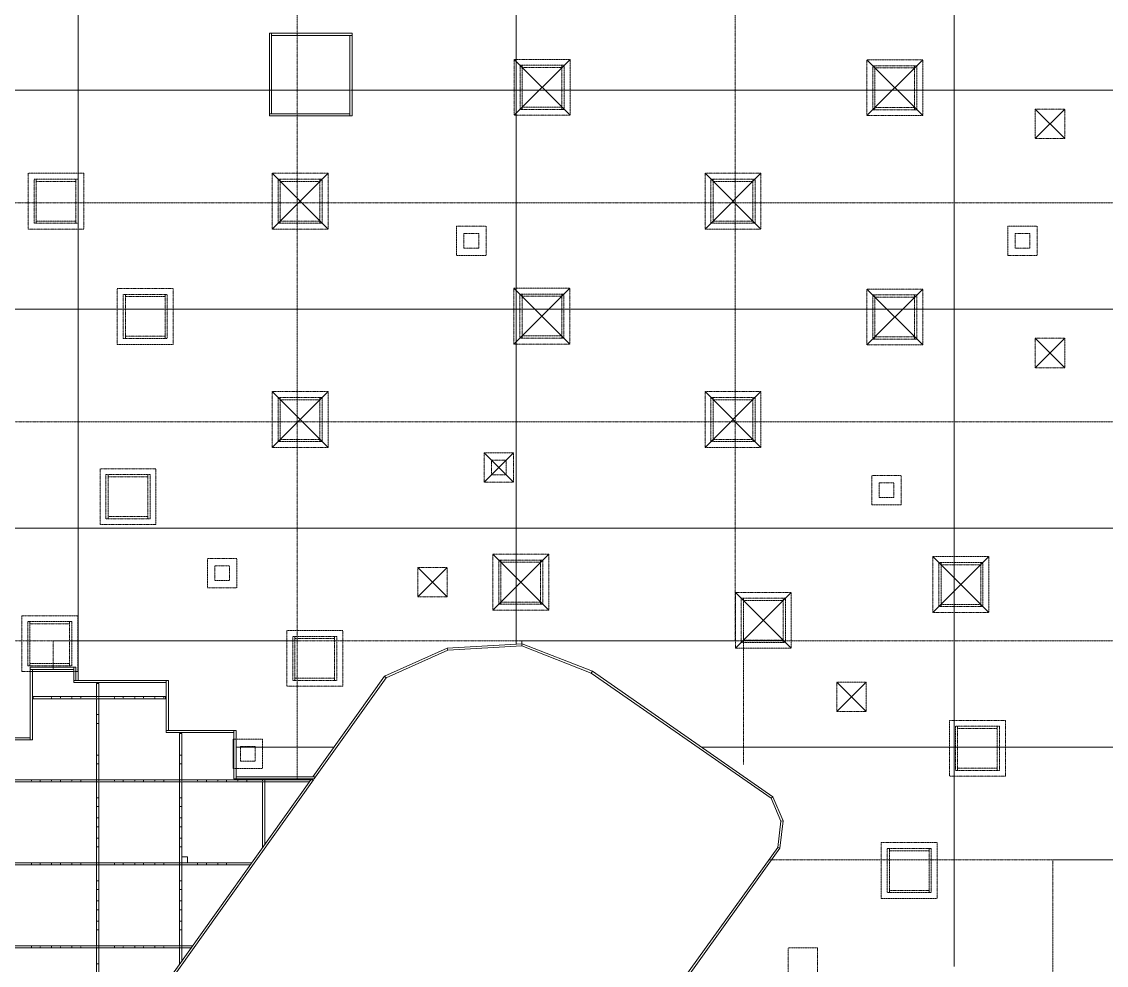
# Model space of a CAD drawing. Header units: millimetres. Extents: x -20225 to 19535, y -17853 to 10707.
# Drawn here: x -9462 to -2083, y -5013 to 1406 of the extents above; entities that cross this region are included whole.
import ezdxf

# ---------------------------------------------------------------- set-up
doc = ezdxf.new("R2010")
doc.units = ezdxf.units.MM
doc.linetypes.add('HIDDEN', pattern=[1.905, 1.27, -0.635])

msp = doc.modelspace()

# ---------------------------------------------------------------- linework, layer by layer
at = {"linetype": 'Continuous', "lineweight": 15}
for p, q in [((-9078, 2429.7), (-9078, 939.7)), ((-6098, 939.7), (-6098, 2429.7)), ((-3118, 2429.7), (-3118, 939.7)), ((-7776.8, 1327.7), (-7776.8, 779.9)), ((-7761.8, 1327.7), (-7776.8, 1327.7)), ((-7761.8, 779.9), (-7761.8, 1327.7)), ((-7761.8, 1327.7), (-7761.8, 1312.7)), ((-7214, 1327.7), (-7761.8, 1327.7)), ((-7761.8, 1312.7), (-7214, 1312.7)), ((-7229, 1312.7), (-7229, 764.9)), ((-7214, 1312.7), (-7229, 1312.7)), ((-7214, 1312.7), (-7214, 1327.7)), ((-7214, 764.9), (-7214, 1312.7)), ((-9573, 939.7), (-9078, 939.7)), ((-9078, 939.7), (-7776.8, 939.7)), ((-9078, 939.7), (-9078, -550.3)), ((-7761.8, 939.7), (-7229, 939.7)), ((-7214, 939.7), (-6098, 939.7)), ((-6098, -550.3), (-6098, 939.7)), ((-6098, 939.7), (-3118, 939.7)), ((-3118, 939.7), (-138, 939.7)), ((-3118, 939.7), (-3118, -550.3)), ((-7776.8, 779.9), (-7761.8, 779.9)), ((-7776.8, 779.9), (-7776.8, 764.9)), ((-7229, 779.9), (-7776.8, 779.9)), ((-7776.8, 764.9), (-7229, 764.9)), ((-7229, 764.9), (-7229, 779.9)), ((-7229, 764.9), (-7214, 764.9)), ((-9078, -550.3), (-9798, -550.3)), ((-6098, -550.3), (-9078, -550.3)), ((-9078, -550.3), (-9078, -2040.3)), ((-6098, -2040.3), (-6098, -550.3)), ((-3118, -550.3), (-6098, -550.3)), ((-1043, -550.3), (-3118, -550.3)), ((-3118, -550.3), (-3118, -2040.3)), ((-10063, -2040.3), (-9078, -2040.3)), ((-9078, -2040.3), (-6098, -2040.3)), ((-9078, -2040.3), (-9078, -3075.3)), ((-6098, -2828), (-6098, -2040.3)), ((-6098, -2040.3), (-3118, -2040.3)), ((-3118, -2040.3), (-138, -2040.3)), ((-3118, -2040.3), (-3118, -3530.3)), ((-6567.5, -2855.3), (-6993.3, -3045.4)), ((-6983.4, -3057.4), (-6563.9, -2870.1)), ((-6056.5, -2825.6), (-6567.5, -2855.3)), ((-6567.5, -2855.3), (-6563.9, -2870.1)), ((-6563.9, -2870.1), (-6058.9, -2840.8)), ((-6058.9, -2840.8), (-6056.5, -2825.6)), ((-6058.9, -2840.8), (-5586.8, -3025.5)), ((-5579.7, -3012.2), (-6056.5, -2825.6)), ((-9108, -2985.3), (-9403, -2985.3)), ((-9403, -2985.3), (-9403, -3000.3)), ((-9403, -3000.3), (-9108, -3000.3)), ((-9388, -3000.3), (-9403, -3000.3)), ((-9403, -3000.3), (-9403, -3480.3)), ((-9388, -3480.3), (-9388, -3000.3)), ((-9108, -3015.3), (-9388, -3015.3)), ((-9108, -3000.3), (-9108, -2985.3)), ((-9093, -2985.3), (-9108, -2985.3)), ((-9108, -2985.3), (-9108, -3075.3)), ((-9093, -3075.3), (-9093, -2985.3)), ((-5579.7, -3012.2), (-5586.8, -3025.5)), ((-4351.3, -3866.2), (-5579.7, -3012.2)), ((-9108, -3075.3), (-9108, -3090.3)), ((-8478, -3075.3), (-9108, -3075.3)), ((-9108, -3075.3), (-9093, -3075.3)), ((-9108, -3090.3), (-8478, -3090.3)), ((-8953, -3095.3), (-8953, -3185.3)), ((-8938, -3095.3), (-8953, -3095.3)), ((-8938, -3185.3), (-8938, -3095.3)), ((-8478, -3090.3), (-8478, -3075.3)), ((-8463, -3075.3), (-8478, -3075.3)), ((-8478, -3075.3), (-8478, -3415.3)), ((-8463, -3415.3), (-8463, -3075.3)), ((-6993.3, -3045.4), (-7480.5, -3730.3)), ((-7462.1, -3730.3), (-6983.4, -3057.4)), ((-6983.4, -3057.4), (-6993.3, -3045.4)), ((-5586.8, -3025.5), (-4363.5, -3876)), ((-9383, -3185.3), (-9383, -3200.3)), ((-8483, -3185.3), (-9383, -3185.3)), ((-9383, -3200.3), (-8483, -3200.3)), ((-8953, -3185.3), (-8938, -3185.3)), ((-8938, -3200.3), (-8953, -3200.3)), ((-8953, -3200.3), (-8953, -3750.3)), ((-8938, -3750.3), (-8938, -3200.3)), ((-8483, -3200.3), (-8483, -3185.3)), ((-9403, -3465.3), (-9753, -3465.3)), ((-9403, -3480.3), (-9403, -3465.3)), ((-8478, -3415.3), (-8478, -3430.3)), ((-8018, -3415.3), (-8478, -3415.3)), ((-8478, -3415.3), (-8463, -3415.3)), ((-8478, -3430.3), (-8018, -3430.3)), ((-8373, -3435.3), (-8388, -3435.3)), ((-8388, -3435.3), (-8388, -3750.3)), ((-8373, -3750.3), (-8373, -3435.3)), ((-8018, -3430.3), (-8018, -3415.3)), ((-8003, -3415.3), (-8018, -3415.3)), ((-8018, -3415.3), (-8018, -3745.3)), ((-8003, -3745.3), (-8003, -3415.3)), ((-9753, -3480.3), (-9403, -3480.3)), ((-9403, -3480.3), (-9388, -3480.3)), ((-8023, -3475.3), (-8018, -3475.3)), ((-8023, -3675.3), (-8023, -3475.3)), ((-7338.2, -3530.3), (-8003, -3530.3)), ((-3118, -3530.3), (-4834.5, -3530.3)), ((-3118, -3530.3), (-3118, -5020.3)), ((-138, -3530.3), (-3118, -3530.3)), ((-8018, -3675.3), (-8023, -3675.3)), ((-7494.7, -3750.3), (-9733, -3750.3)), ((-9102.3, -6010.3), (-7494.7, -3750.3)), ((-9083.9, -6010.3), (-7476.3, -3750.3)), ((-8953, -3750.3), (-8938, -3750.3)), ((-8388, -3750.3), (-8373, -3750.3)), ((-8018, -3745.3), (-8003, -3745.3)), ((-8003, -3730.3), (-8003, -3745.3)), ((-7462.1, -3730.3), (-8003, -3730.3)), ((-8003, -3745.3), (-7472.7, -3745.3)), ((-7505.4, -3765.3), (-7494.7, -3750.3)), ((-7494.7, -3750.3), (-7476.3, -3750.3)), ((-7480.5, -3730.3), (-7462.1, -3730.3)), ((-7472.7, -3745.3), (-7462.1, -3730.3)), ((-9733, -3765.3), (-7505.4, -3765.3)), ((-8938, -3765.3), (-8953, -3765.3)), ((-8953, -3765.3), (-8953, -4315.3)), ((-8938, -4315.3), (-8938, -3765.3)), ((-8373, -3765.3), (-8388, -3765.3)), ((-8388, -3765.3), (-8388, -4315.3)), ((-8373, -4315.3), (-8373, -3765.3)), ((-7823, -3765.3), (-7808, -3765.3)), ((-7823, -3765.3), (-7823, -4211.8)), ((-7808, -4190.7), (-7808, -3765.3)), ((-4363.5, -3876), (-4351.3, -3866.2)), ((-4363.5, -3876), (-4297.7, -4031.9)), ((-4282.3, -4029.7), (-4351.3, -3866.2)), ((-4297.7, -4031.9), (-4317.8, -4211)), ((-4303.3, -4216.6), (-4282.3, -4029.7)), ((-4282.3, -4029.7), (-4297.7, -4031.9)), ((-7823, -4211.8), (-7808, -4190.7)), ((-8333, -4275.3), (-8373, -4275.3)), ((-8373, -4275.3), (-8373, -4315.3)), ((-8333, -4315.3), (-8333, -4275.3)), ((-4317.8, -4211), (-4963, -5108.3)), ((-4963, -5134), (-4303.3, -4216.6)), ((-4317.8, -4211), (-4303.3, -4216.6)), ((-7896.6, -4315.3), (-10083, -4315.3)), ((-10083, -4330.3), (-7907.3, -4330.3)), ((-8953, -4315.3), (-8938, -4315.3)), ((-8953, -4330.3), (-8953, -4880.3)), ((-8938, -4330.3), (-8953, -4330.3)), ((-8938, -4880.3), (-8938, -4330.3)), ((-8388, -4315.3), (-8373, -4315.3)), ((-8388, -4330.3), (-8388, -4880.3)), ((-8373, -4330.3), (-8388, -4330.3)), ((-8373, -4315.3), (-8333, -4315.3)), ((-8373, -4880.3), (-8373, -4330.3)), ((-7907.3, -4330.3), (-7896.6, -4315.3)), ((-8298.5, -4880.3), (-10463, -4880.3)), ((-10463, -4895.3), (-8309.2, -4895.3)), ((-8953, -4880.3), (-8938, -4880.3)), ((-8938, -4895.3), (-8953, -4895.3)), ((-8953, -4895.3), (-8953, -5445.3)), ((-8938, -5445.3), (-8938, -4895.3)), ((-8388, -4880.3), (-8373, -4880.3)), ((-8373, -4895.3), (-8388, -4895.3)), ((-8388, -4895.3), (-8388, -5006.1)), ((-8373, -4985), (-8373, -4895.3)), ((-8309.2, -4895.3), (-8298.5, -4880.3)), ((-8388, -5006.1), (-8373, -4985))]:
    msp.add_line(p, q, dxfattribs=at)
at = {"linetype": 'HIDDEN', "lineweight": 0}
for p, q in [((-7588, 1664.7), (-7588, 174.7)), ((-4608, 1664.7), (-4608, 174.7)), ((-6111.4, 1149.9), (-5731.4, 1149.9)), ((-6111.4, 769.9), (-6111.4, 1149.9)), ((-6071.4, 1109.9), (-6056.4, 1109.9)), ((-6071.4, 809.9), (-6071.4, 1109.9)), ((-6056.4, 1109.9), (-6056.4, 809.9)), ((-6056.4, 1094.9), (-6056.4, 1109.9)), ((-6056.4, 1109.9), (-5786.4, 1109.9)), ((-5786.4, 1109.9), (-5786.4, 1094.9)), ((-5786.4, 1109.9), (-5771.4, 1109.9)), ((-5786.4, 809.9), (-5786.4, 1109.9)), ((-5771.4, 1109.9), (-5771.4, 809.9)), ((-5731.4, 1149.9), (-5731.4, 769.9)), ((-3712.7, 1146.9), (-3332.7, 1146.9)), ((-3712.7, 766.9), (-3712.7, 1146.9)), ((-3672.7, 1106.9), (-3657.7, 1106.9)), ((-3672.7, 806.9), (-3672.7, 1106.9)), ((-3657.7, 1106.9), (-3657.7, 806.9)), ((-3657.7, 1091.9), (-3657.7, 1106.9)), ((-3657.7, 1106.9), (-3387.7, 1106.9)), ((-3387.7, 1106.9), (-3387.7, 1091.9)), ((-3387.7, 806.9), (-3387.7, 1106.9)), ((-3387.7, 1106.9), (-3372.7, 1106.9)), ((-3372.7, 1106.9), (-3372.7, 806.9)), ((-3332.7, 1146.9), (-3332.7, 766.9)), ((-5786.4, 1094.9), (-6056.4, 1094.9)), ((-3387.7, 1091.9), (-3657.7, 1091.9)), ((-7776.8, 939.7), (-7761.8, 939.7)), ((-7229, 939.7), (-7214, 939.7)), ((-6056.4, 809.9), (-6056.4, 824.9)), ((-6056.4, 824.9), (-5786.4, 824.9)), ((-5786.4, 824.9), (-5786.4, 809.9)), ((-3657.7, 806.9), (-3657.7, 821.9)), ((-3657.7, 821.9), (-3387.7, 821.9)), ((-3387.7, 821.9), (-3387.7, 806.9)), ((-5731.4, 769.9), (-6111.4, 769.9)), ((-6056.4, 809.9), (-6071.4, 809.9)), ((-5786.4, 809.9), (-6056.4, 809.9)), ((-5771.4, 809.9), (-5786.4, 809.9)), ((-3332.7, 766.9), (-3712.7, 766.9)), ((-3657.7, 806.9), (-3672.7, 806.9)), ((-3387.7, 806.9), (-3657.7, 806.9)), ((-3372.7, 806.9), (-3387.7, 806.9)), ((-2566.5, 810.9), (-2366.5, 810.9)), ((-2566.5, 610.9), (-2566.5, 810.9)), ((-2366.5, 810.9), (-2366.5, 610.9)), ((-2366.5, 610.9), (-2566.5, 610.9)), ((-9418, 374.7), (-9038, 374.7)), ((-9418, -5.3), (-9418, 374.7)), ((-9038, 374.7), (-9038, -5.3)), ((-7758, 374.7), (-7378, 374.7)), ((-7758, -5.3), (-7758, 374.7)), ((-7378, 374.7), (-7378, -5.3)), ((-4813, 374.7), (-4433, 374.7)), ((-4813, -5.3), (-4813, 374.7)), ((-4433, 374.7), (-4433, -5.3)), ((-9378, 34.7), (-9378, 334.7)), ((-9378, 334.7), (-9363, 334.7)), ((-9363, 334.7), (-9363, 34.7)), ((-9363, 319.7), (-9363, 334.7)), ((-9363, 334.7), (-9093, 334.7)), ((-9093, 319.7), (-9363, 319.7)), ((-9093, 334.7), (-9093, 319.7)), ((-9093, 34.7), (-9093, 334.7)), ((-9093, 334.7), (-9078, 334.7)), ((-7718, 334.7), (-7703, 334.7)), ((-7718, 34.7), (-7718, 334.7)), ((-7703, 334.7), (-7703, 34.7)), ((-7703, 334.7), (-7433, 334.7)), ((-7703, 319.7), (-7703, 334.7)), ((-7433, 319.7), (-7703, 319.7)), ((-7433, 334.7), (-7433, 319.7)), ((-7433, 34.7), (-7433, 334.7)), ((-7433, 334.7), (-7418, 334.7)), ((-7418, 334.7), (-7418, 34.7)), ((-4773, 34.7), (-4773, 334.7)), ((-4773, 334.7), (-4758, 334.7)), ((-4758, 334.7), (-4758, 34.7)), ((-4758, 334.7), (-4488, 334.7)), ((-4758, 319.7), (-4758, 334.7)), ((-4488, 319.7), (-4758, 319.7)), ((-4488, 334.7), (-4488, 319.7)), ((-4488, 334.7), (-4473, 334.7)), ((-4488, 34.7), (-4488, 334.7)), ((-4473, 334.7), (-4473, 34.7)), ((-7588, 174.7), (-9573, 174.7)), ((-7588, 174.7), (-7588, -1315.3)), ((-7588, 174.7), (-4608, 174.7)), ((-4608, 174.7), (-1628, 174.7)), ((-4608, 174.7), (-4608, -1315.3)), ((-9363, 34.7), (-9378, 34.7)), ((-9363, 49.7), (-9093, 49.7)), ((-9363, 34.7), (-9363, 49.7)), ((-9093, 34.7), (-9363, 34.7)), ((-9093, 49.7), (-9093, 34.7)), ((-9078, 34.7), (-9093, 34.7)), ((-7703, 34.7), (-7718, 34.7)), ((-7703, 49.7), (-7433, 49.7)), ((-7703, 34.7), (-7703, 49.7)), ((-7433, 34.7), (-7703, 34.7)), ((-7433, 49.7), (-7433, 34.7)), ((-7418, 34.7), (-7433, 34.7)), ((-6503, -185.3), (-6503, 14.7)), ((-6503, 14.7), (-6303, 14.7)), ((-6303, 14.7), (-6303, -185.3)), ((-4758, 34.7), (-4773, 34.7)), ((-4758, 49.7), (-4488, 49.7)), ((-4758, 34.7), (-4758, 49.7)), ((-4488, 34.7), (-4758, 34.7)), ((-4488, 49.7), (-4488, 34.7)), ((-4473, 34.7), (-4488, 34.7)), ((-2753, -185.3), (-2753, 14.7)), ((-2753, 14.7), (-2553, 14.7)), ((-2553, 14.7), (-2553, -185.3)), ((-9038, -5.3), (-9418, -5.3)), ((-7378, -5.3), (-7758, -5.3)), ((-6453, -135.3), (-6453, -35.3)), ((-6453, -35.3), (-6353, -35.3)), ((-6353, -35.3), (-6353, -135.3)), ((-4433, -5.3), (-4813, -5.3)), ((-2703, -35.3), (-2603, -35.3)), ((-2703, -135.3), (-2703, -35.3)), ((-2603, -35.3), (-2603, -135.3)), ((-6353, -135.3), (-6453, -135.3)), ((-2603, -135.3), (-2703, -135.3)), ((-6303, -185.3), (-6503, -185.3)), ((-2553, -185.3), (-2753, -185.3)), ((-8811.4, -789), (-8811.4, -409)), ((-8811.4, -409), (-8431.4, -409)), ((-8431.4, -409), (-8431.4, -789)), ((-6113, -406.8), (-5733, -406.8)), ((-6113, -786.8), (-6113, -406.8)), ((-5733, -406.8), (-5733, -786.8)), ((-3712.7, -793.1), (-3712.7, -413.1)), ((-3712.7, -413.1), (-3332.7, -413.1)), ((-3332.7, -413.1), (-3332.7, -793.1)), ((-8771.4, -449), (-8756.4, -449)), ((-8771.4, -749), (-8771.4, -449)), ((-8756.4, -464), (-8756.4, -449)), ((-8756.4, -449), (-8486.4, -449)), ((-8756.4, -449), (-8756.4, -749)), ((-8486.4, -464), (-8756.4, -464)), ((-8486.4, -449), (-8486.4, -464)), ((-8486.4, -749), (-8486.4, -449)), ((-8486.4, -449), (-8471.4, -449)), ((-8471.4, -449), (-8471.4, -749)), ((-6073, -746.8), (-6073, -446.8)), ((-6073, -446.8), (-6058, -446.8)), ((-6058, -446.8), (-6058, -746.8)), ((-6058, -446.8), (-5788, -446.8)), ((-6058, -461.8), (-6058, -446.8)), ((-5788, -461.8), (-6058, -461.8)), ((-5788, -446.8), (-5788, -461.8)), ((-5788, -746.8), (-5788, -446.8)), ((-5788, -446.8), (-5773, -446.8)), ((-5773, -446.8), (-5773, -746.8)), ((-3672.7, -453.1), (-3657.7, -453.1)), ((-3672.7, -753.1), (-3672.7, -453.1)), ((-3657.7, -453.1), (-3657.7, -753.1)), ((-3657.7, -453.1), (-3387.7, -453.1)), ((-3657.7, -468.1), (-3657.7, -453.1)), ((-3387.7, -468.1), (-3657.7, -468.1)), ((-3387.7, -453.1), (-3387.7, -468.1)), ((-3387.7, -453.1), (-3372.7, -453.1)), ((-3387.7, -753.1), (-3387.7, -453.1)), ((-3372.7, -453.1), (-3372.7, -753.1)), ((-8756.4, -734), (-8486.4, -734)), ((-8756.4, -749), (-8756.4, -734)), ((-8486.4, -734), (-8486.4, -749)), ((-6058, -731.8), (-5788, -731.8)), ((-6058, -746.8), (-6058, -731.8)), ((-5788, -731.8), (-5788, -746.8)), ((-8431.4, -789), (-8811.4, -789)), ((-8756.4, -749), (-8771.4, -749)), ((-8486.4, -749), (-8756.4, -749)), ((-8471.4, -749), (-8486.4, -749)), ((-5733, -786.8), (-6113, -786.8)), ((-6058, -746.8), (-6073, -746.8)), ((-5788, -746.8), (-6058, -746.8)), ((-5773, -746.8), (-5788, -746.8)), ((-3332.7, -793.1), (-3712.7, -793.1)), ((-3657.7, -753.1), (-3672.7, -753.1)), ((-3657.7, -753.1), (-3657.7, -738.1)), ((-3657.7, -738.1), (-3387.7, -738.1)), ((-3387.7, -753.1), (-3657.7, -753.1)), ((-3387.7, -738.1), (-3387.7, -753.1)), ((-3372.7, -753.1), (-3387.7, -753.1)), ((-2566.5, -747.9), (-2366.5, -747.9)), ((-2566.5, -947.9), (-2566.5, -747.9)), ((-2366.5, -747.9), (-2366.5, -947.9)), ((-2366.5, -947.9), (-2566.5, -947.9)), ((-7758, -1490.3), (-7758, -1110.3)), ((-7758, -1110.3), (-7378, -1110.3)), ((-7718, -1150.3), (-7703, -1150.3)), ((-7718, -1450.3), (-7718, -1150.3)), ((-7703, -1150.3), (-7703, -1450.3)), ((-7703, -1150.3), (-7433, -1150.3)), ((-7703, -1165.3), (-7703, -1150.3)), ((-7433, -1165.3), (-7703, -1165.3)), ((-7433, -1150.3), (-7433, -1165.3)), ((-7433, -1450.3), (-7433, -1150.3)), ((-7433, -1150.3), (-7418, -1150.3)), ((-7418, -1150.3), (-7418, -1450.3)), ((-7378, -1110.3), (-7378, -1490.3)), ((-4813, -1110.3), (-4433, -1110.3)), ((-4813, -1490.3), (-4813, -1110.3)), ((-4773, -1150.3), (-4758, -1150.3)), ((-4773, -1450.3), (-4773, -1150.3)), ((-4758, -1150.3), (-4758, -1450.3)), ((-4758, -1150.3), (-4488, -1150.3)), ((-4758, -1165.3), (-4758, -1150.3)), ((-4488, -1165.3), (-4758, -1165.3)), ((-4488, -1450.3), (-4488, -1150.3)), ((-4488, -1150.3), (-4473, -1150.3)), ((-4488, -1150.3), (-4488, -1165.3)), ((-4473, -1150.3), (-4473, -1450.3)), ((-4433, -1110.3), (-4433, -1490.3)), ((-10078, -1315.3), (-7588, -1315.3)), ((-7588, -1315.3), (-7588, -2805.3)), ((-7588, -1315.3), (-4608, -1315.3)), ((-4608, -1315.3), (-4608, -2805.3)), ((-4608, -1315.3), (-1628, -1315.3)), ((-7703, -1450.3), (-7718, -1450.3)), ((-7703, -1435.3), (-7433, -1435.3)), ((-7703, -1450.3), (-7703, -1435.3)), ((-7433, -1450.3), (-7703, -1450.3)), ((-7433, -1435.3), (-7433, -1450.3)), ((-7418, -1450.3), (-7433, -1450.3)), ((-4758, -1450.3), (-4773, -1450.3)), ((-4758, -1450.3), (-4758, -1435.3)), ((-4758, -1435.3), (-4488, -1435.3)), ((-4488, -1450.3), (-4758, -1450.3)), ((-4488, -1435.3), (-4488, -1450.3)), ((-4473, -1450.3), (-4488, -1450.3)), ((-7378, -1490.3), (-7758, -1490.3)), ((-6316.5, -1527.3), (-6116.5, -1527.3)), ((-6316.5, -1727.3), (-6316.5, -1527.3)), ((-6116.5, -1527.3), (-6116.5, -1727.3)), ((-4433, -1490.3), (-4813, -1490.3)), ((-6266.5, -1577.3), (-6166.5, -1577.3)), ((-6266.5, -1677.3), (-6266.5, -1577.3)), ((-6166.5, -1577.3), (-6166.5, -1677.3)), ((-8928.3, -1635.2), (-8548.3, -1635.2)), ((-8928.3, -2015.2), (-8928.3, -1635.2)), ((-8888.3, -1675.2), (-8873.3, -1675.2)), ((-8888.3, -1975.2), (-8888.3, -1675.2)), ((-8873.3, -1675.2), (-8873.3, -1975.2)), ((-8873.3, -1690.2), (-8873.3, -1675.2)), ((-8873.3, -1675.2), (-8603.3, -1675.2)), ((-8603.3, -1690.2), (-8873.3, -1690.2)), ((-8603.3, -1675.2), (-8603.3, -1690.2)), ((-8603.3, -1975.2), (-8603.3, -1675.2)), ((-8603.3, -1675.2), (-8588.3, -1675.2)), ((-8588.3, -1675.2), (-8588.3, -1975.2)), ((-8548.3, -1635.2), (-8548.3, -2015.2)), ((-6166.5, -1677.3), (-6266.5, -1677.3)), ((-3678, -1680.3), (-3478, -1680.3)), ((-3678, -1880.3), (-3678, -1680.3)), ((-3478, -1680.3), (-3478, -1880.3)), ((-6116.5, -1727.3), (-6316.5, -1727.3)), ((-3628, -1730.3), (-3528, -1730.3)), ((-3628, -1830.3), (-3628, -1730.3)), ((-3528, -1730.3), (-3528, -1830.3)), ((-3528, -1830.3), (-3628, -1830.3)), ((-3478, -1880.3), (-3678, -1880.3)), ((-8873.3, -1975.2), (-8888.3, -1975.2)), ((-8873.3, -1960.2), (-8603.3, -1960.2)), ((-8873.3, -1975.2), (-8873.3, -1960.2)), ((-8603.3, -1975.2), (-8873.3, -1975.2)), ((-8603.3, -1960.2), (-8603.3, -1975.2)), ((-8588.3, -1975.2), (-8603.3, -1975.2)), ((-8548.3, -2015.2), (-8928.3, -2015.2)), ((-8198, -2445.3), (-8198, -2245.3)), ((-8198, -2245.3), (-7998, -2245.3)), ((-7998, -2245.3), (-7998, -2445.3)), ((-6256.5, -2216.7), (-5876.5, -2216.7)), ((-6256.5, -2596.7), (-6256.5, -2216.7)), ((-6216.5, -2256.7), (-6201.5, -2256.7)), ((-6216.5, -2556.7), (-6216.5, -2256.7)), ((-6201.5, -2256.7), (-6201.5, -2556.7)), ((-6201.5, -2256.7), (-5931.5, -2256.7)), ((-5931.5, -2271.7), (-6201.5, -2271.7)), ((-5931.5, -2256.7), (-5916.5, -2256.7)), ((-5931.5, -2556.7), (-5931.5, -2256.7)), ((-5916.5, -2256.7), (-5916.5, -2556.7)), ((-5876.5, -2216.7), (-5876.5, -2596.7)), ((-3262.7, -2613.1), (-3262.7, -2233.1)), ((-3262.7, -2233.1), (-2882.7, -2233.1)), ((-3222.7, -2573.1), (-3222.7, -2273.1)), ((-3222.7, -2273.1), (-3207.7, -2273.1)), ((-3207.7, -2273.1), (-3207.7, -2573.1)), ((-3207.7, -2288.1), (-3207.7, -2273.1)), ((-3207.7, -2273.1), (-2937.7, -2273.1)), ((-2937.7, -2273.1), (-2937.7, -2288.1)), ((-2937.7, -2573.1), (-2937.7, -2273.1)), ((-2937.7, -2273.1), (-2922.7, -2273.1)), ((-2922.7, -2273.1), (-2922.7, -2573.1)), ((-2882.7, -2233.1), (-2882.7, -2613.1)), ((-8148, -2395.3), (-8148, -2295.3)), ((-8148, -2295.3), (-8048, -2295.3)), ((-8048, -2295.3), (-8048, -2395.3)), ((-6766.5, -2306.7), (-6566.5, -2306.7)), ((-6766.5, -2506.7), (-6766.5, -2306.7)), ((-6566.5, -2306.7), (-6566.5, -2506.7)), ((-2937.7, -2288.1), (-3207.7, -2288.1)), ((-8048, -2395.3), (-8148, -2395.3)), ((-7998, -2445.3), (-8198, -2445.3)), ((-6566.5, -2506.7), (-6766.5, -2506.7)), ((-4606.5, -2476.6), (-4226.5, -2476.6)), ((-4606.5, -2856.6), (-4606.5, -2476.6)), ((-4226.5, -2476.6), (-4226.5, -2856.6)), ((-6201.5, -2556.7), (-6216.5, -2556.7)), ((-6201.5, -2541.7), (-5931.5, -2541.7)), ((-6201.5, -2556.7), (-6201.5, -2541.7)), ((-5931.5, -2556.7), (-6201.5, -2556.7)), ((-5931.5, -2541.7), (-5931.5, -2556.7)), ((-5916.5, -2556.7), (-5931.5, -2556.7)), ((-4608, -2590.3), (-4608, -2575.3)), ((-4566.5, -2516.6), (-4551.5, -2516.6)), ((-4566.5, -2816.6), (-4566.5, -2516.6)), ((-4551.5, -2516.6), (-4551.5, -2816.6)), ((-4551.5, -2516.6), (-4281.5, -2516.6)), ((-4281.5, -2531.6), (-4551.5, -2531.6)), ((-4281.5, -2816.6), (-4281.5, -2516.6)), ((-4281.5, -2516.6), (-4266.5, -2516.6)), ((-4266.5, -2516.6), (-4266.5, -2816.6)), ((-3207.7, -2573.1), (-3222.7, -2573.1)), ((-3207.7, -2558.1), (-2937.7, -2558.1)), ((-3207.7, -2573.1), (-3207.7, -2558.1)), ((-2937.7, -2573.1), (-3207.7, -2573.1)), ((-2937.7, -2558.1), (-2937.7, -2573.1)), ((-2922.7, -2573.1), (-2937.7, -2573.1)), ((-9460.5, -3015.3), (-9460.5, -2635.3)), ((-9460.5, -2635.3), (-9080.5, -2635.3)), ((-9080.5, -2635.3), (-9080.5, -3015.3)), ((-5876.5, -2596.7), (-6256.5, -2596.7)), ((-2882.7, -2613.1), (-3262.7, -2613.1)), ((-9420.5, -2975.3), (-9420.5, -2675.3)), ((-9420.5, -2675.3), (-9405.5, -2675.3)), ((-9405.5, -2675.3), (-9405.5, -2975.3)), ((-9405.5, -2690.3), (-9405.5, -2675.3)), ((-9405.5, -2675.3), (-9135.5, -2675.3)), ((-9135.5, -2690.3), (-9405.5, -2690.3)), ((-9135.5, -2675.3), (-9135.5, -2690.3)), ((-9135.5, -2975.3), (-9135.5, -2675.3)), ((-9135.5, -2675.3), (-9120.5, -2675.3)), ((-9120.5, -2675.3), (-9120.5, -2975.3)), ((-7658, -2735.3), (-7278, -2735.3)), ((-7658, -3115.3), (-7658, -2735.3)), ((-7618, -2775.3), (-7603, -2775.3)), ((-7618, -3075.3), (-7618, -2775.3)), ((-7603, -2775.3), (-7603, -3075.3)), ((-7603, -2775.3), (-7333, -2775.3)), ((-7603, -2790.3), (-7603, -2775.3)), ((-7333, -2790.3), (-7603, -2790.3)), ((-7333, -2775.3), (-7333, -2790.3)), ((-7333, -3075.3), (-7333, -2775.3)), ((-7333, -2775.3), (-7318, -2775.3)), ((-7318, -2775.3), (-7318, -3075.3)), ((-7278, -2735.3), (-7278, -3115.3)), ((-4551.5, -2746.6), (-4551.5, -3647.3)), ((-4551.5, -2801.6), (-4281.5, -2801.6)), ((-4281.5, -2801.6), (-4281.5, -2816.6)), ((-10078, -2805.3), (-9248, -2805.3)), ((-10078, -2805.3), (-7588, -2805.3)), ((-9248, -3000.3), (-9248, -2805.3)), ((-9248, -2805.3), (-7588, -2805.3)), ((-7588, -2805.3), (-4608, -2805.3)), ((-7588, -2805.3), (-7588, -3745.3)), ((-7588, -2805.3), (-6058.9, -2805.3)), ((-6058.9, -2805.3), (-6058.9, -2840.8)), ((-6058.9, -2805.3), (-4608, -2805.3)), ((-4608, -2805.3), (-1628, -2805.3)), ((-4226.5, -2856.6), (-4606.5, -2856.6)), ((-4551.5, -2816.6), (-4566.5, -2816.6)), ((-4281.5, -2816.6), (-4551.5, -2816.6)), ((-4266.5, -2816.6), (-4281.5, -2816.6)), ((-9388, -3015.3), (-9460.5, -3015.3)), ((-9405.5, -2975.3), (-9420.5, -2975.3)), ((-9405.5, -2975.3), (-9405.5, -2960.3)), ((-9405.5, -2960.3), (-9135.5, -2960.3)), ((-9135.5, -2975.3), (-9405.5, -2975.3)), ((-9135.5, -2960.3), (-9135.5, -2975.3)), ((-9120.5, -2975.3), (-9135.5, -2975.3)), ((-9080.5, -3015.3), (-9108, -3015.3)), ((-7603, -3075.3), (-7618, -3075.3)), ((-7603, -3060.3), (-7333, -3060.3)), ((-7603, -3075.3), (-7603, -3060.3)), ((-7333, -3075.3), (-7603, -3075.3)), ((-7333, -3060.3), (-7333, -3075.3)), ((-7318, -3075.3), (-7333, -3075.3)), ((-3916.5, -3086.2), (-3716.5, -3086.2)), ((-3916.5, -3286.2), (-3916.5, -3086.2)), ((-3716.5, -3086.2), (-3716.5, -3286.2)), ((-7278, -3115.3), (-7658, -3115.3)), ((-9258, -3185.3), (-9258, -3200.3)), ((-9198, -3200.3), (-9198, -3185.3)), ((-9120.5, -3185.3), (-9120.5, -3200.3)), ((-9060.5, -3200.3), (-9060.5, -3185.3)), ((-8953, -3200.3), (-8953, -3185.3)), ((-8938, -3185.3), (-8938, -3200.3)), ((-8830.5, -3185.3), (-8830.5, -3200.3)), ((-8770.5, -3200.3), (-8770.5, -3185.3)), ((-8693, -3185.3), (-8693, -3200.3)), ((-8633, -3200.3), (-8633, -3185.3)), ((-8555.5, -3185.3), (-8555.5, -3200.3)), ((-8495.5, -3200.3), (-8495.5, -3185.3)), ((-8938, -3307.8), (-8953, -3307.8)), ((-3716.5, -3286.2), (-3916.5, -3286.2)), ((-8953, -3367.8), (-8938, -3367.8)), ((-3150.1, -3347), (-2770.1, -3347)), ((-3150.1, -3727), (-3150.1, -3347)), ((-3110.1, -3387), (-3095.1, -3387)), ((-3110.1, -3687), (-3110.1, -3387)), ((-3095.1, -3387), (-3095.1, -3687)), ((-3095.1, -3402), (-3095.1, -3387)), ((-3095.1, -3387), (-2825.1, -3387)), ((-2825.1, -3387), (-2825.1, -3402)), ((-2825.1, -3687), (-2825.1, -3387)), ((-2825.1, -3387), (-2810.1, -3387)), ((-2810.1, -3387), (-2810.1, -3687)), ((-2770.1, -3347), (-2770.1, -3727)), ((-2825.1, -3402), (-3095.1, -3402)), ((-8018, -3475.3), (-7823, -3475.3)), ((-7973, -3625.3), (-7973, -3525.3)), ((-7973, -3525.3), (-7873, -3525.3)), ((-7873, -3525.3), (-7873, -3625.3)), ((-7823, -3475.3), (-7823, -3675.3)), ((-8938, -3582.8), (-8953, -3582.8)), ((-8373, -3582.8), (-8388, -3582.8)), ((-8953, -3642.8), (-8938, -3642.8)), ((-8388, -3642.8), (-8373, -3642.8)), ((-7823, -3675.3), (-8018, -3675.3)), ((-7873, -3625.3), (-7973, -3625.3)), ((-3095.1, -3687), (-3110.1, -3687)), ((-3095.1, -3672), (-2825.1, -3672)), ((-3095.1, -3687), (-3095.1, -3672)), ((-2825.1, -3687), (-3095.1, -3687)), ((-2825.1, -3672), (-2825.1, -3687)), ((-2810.1, -3687), (-2825.1, -3687)), ((-9395.5, -3750.3), (-9395.5, -3765.3)), ((-9335.5, -3765.3), (-9335.5, -3750.3)), ((-9258, -3750.3), (-9258, -3765.3)), ((-9198, -3765.3), (-9198, -3750.3)), ((-9120.5, -3750.3), (-9120.5, -3765.3)), ((-9060.5, -3765.3), (-9060.5, -3750.3)), ((-8953, -3765.3), (-8953, -3750.3)), ((-8938, -3750.3), (-8938, -3765.3)), ((-8830.5, -3750.3), (-8830.5, -3765.3)), ((-8770.5, -3765.3), (-8770.5, -3750.3)), ((-8693, -3750.3), (-8693, -3765.3)), ((-8633, -3765.3), (-8633, -3750.3)), ((-8555.5, -3750.3), (-8555.5, -3765.3)), ((-8495.5, -3765.3), (-8495.5, -3750.3)), ((-8388, -3765.3), (-8388, -3750.3)), ((-8373, -3750.3), (-8373, -3765.3)), ((-8265.5, -3750.3), (-8265.5, -3765.3)), ((-8205.5, -3765.3), (-8205.5, -3750.3)), ((-8128, -3750.3), (-8128, -3765.3)), ((-8068, -3765.3), (-8068, -3750.3)), ((-7990.5, -3750.3), (-7990.5, -3765.3)), ((-7930.5, -3765.3), (-7930.5, -3750.3)), ((-7823, -3750.3), (-7823, -3765.3)), ((-7808, -3765.3), (-7808, -3750.3)), ((-2770.1, -3727), (-3150.1, -3727)), ((-8938, -3872.8), (-8953, -3872.8)), ((-8373, -3872.8), (-8388, -3872.8)), ((-8953, -3932.8), (-8938, -3932.8)), ((-8388, -3932.8), (-8373, -3932.8)), ((-8938, -4010.3), (-8953, -4010.3)), ((-8373, -4010.3), (-8388, -4010.3)), ((-8953, -4070.3), (-8938, -4070.3)), ((-8388, -4070.3), (-8373, -4070.3)), ((-8938, -4147.8), (-8953, -4147.8)), ((-8373, -4147.8), (-8388, -4147.8)), ((-3614.3, -4178.5), (-3234.4, -4178.5)), ((-3614.3, -4558.5), (-3614.3, -4178.5)), ((-3234.4, -4178.5), (-3234.4, -4558.5)), ((-8953, -4207.8), (-8938, -4207.8)), ((-8388, -4207.8), (-8373, -4207.8)), ((-3574.3, -4218.5), (-3559.4, -4218.5)), ((-3574.3, -4518.5), (-3574.3, -4218.5)), ((-3559.4, -4218.5), (-3559.4, -4518.5)), ((-3559.4, -4233.5), (-3559.4, -4218.5)), ((-3559.4, -4218.5), (-3289.4, -4218.5)), ((-3289.4, -4233.5), (-3559.4, -4233.5)), ((-3289.4, -4218.5), (-3289.4, -4233.5)), ((-3289.4, -4518.5), (-3289.4, -4218.5)), ((-3289.4, -4218.5), (-3274.4, -4218.5)), ((-3274.4, -4218.5), (-3274.4, -4518.5)), ((-9395.5, -4315.3), (-9395.5, -4330.3)), ((-9335.5, -4330.3), (-9335.5, -4315.3)), ((-9258, -4315.3), (-9258, -4330.3)), ((-9198, -4330.3), (-9198, -4315.3)), ((-9120.5, -4315.3), (-9120.5, -4330.3)), ((-9060.5, -4330.3), (-9060.5, -4315.3)), ((-8953, -4330.3), (-8953, -4315.3)), ((-8938, -4315.3), (-8938, -4330.3)), ((-8830.5, -4315.3), (-8830.5, -4330.3)), ((-8770.5, -4330.3), (-8770.5, -4315.3)), ((-8693, -4315.3), (-8693, -4330.3)), ((-8633, -4330.3), (-8633, -4315.3)), ((-8555.5, -4315.3), (-8555.5, -4330.3)), ((-8495.5, -4330.3), (-8495.5, -4315.3)), ((-8388, -4330.3), (-8388, -4315.3)), ((-8373, -4315.3), (-8373, -4330.3)), ((-8265.5, -4315.3), (-8265.5, -4330.3)), ((-8205.5, -4330.3), (-8205.5, -4315.3)), ((-8128, -4315.3), (-8128, -4330.3)), ((-8068, -4330.3), (-8068, -4315.3)), ((-4378.4, -4295.3), (-1628, -4295.3)), ((-4378.4, -4295.3), (-2448, -4295.3)), ((-2448, -4295.3), (-828, -4295.3)), ((-2448, -5785.3), (-2448, -4295.3)), ((-8938, -4437.8), (-8953, -4437.8)), ((-8953, -4497.8), (-8938, -4497.8)), ((-8373, -4437.8), (-8388, -4437.8)), ((-8388, -4497.8), (-8373, -4497.8)), ((-3234.4, -4558.5), (-3614.3, -4558.5)), ((-3559.4, -4518.5), (-3574.3, -4518.5)), ((-3559.4, -4503.5), (-3289.4, -4503.5)), ((-3559.4, -4518.5), (-3559.4, -4503.5)), ((-3289.4, -4518.5), (-3559.4, -4518.5)), ((-3289.4, -4503.5), (-3289.4, -4518.5)), ((-3274.4, -4518.5), (-3289.4, -4518.5)), ((-8938, -4575.3), (-8953, -4575.3)), ((-8953, -4635.3), (-8938, -4635.3)), ((-8373, -4575.3), (-8388, -4575.3)), ((-8388, -4635.3), (-8373, -4635.3)), ((-8938, -4712.8), (-8953, -4712.8)), ((-8373, -4712.8), (-8388, -4712.8)), ((-8953, -4772.8), (-8938, -4772.8)), ((-8388, -4772.8), (-8373, -4772.8)), ((-9395.5, -4880.3), (-9395.5, -4895.3)), ((-9335.5, -4895.3), (-9335.5, -4880.3)), ((-9258, -4880.3), (-9258, -4895.3)), ((-9198, -4895.3), (-9198, -4880.3)), ((-9120.5, -4880.3), (-9120.5, -4895.3)), ((-9060.5, -4895.3), (-9060.5, -4880.3)), ((-8953, -4895.3), (-8953, -4880.3)), ((-8938, -4880.3), (-8938, -4895.3)), ((-8830.5, -4880.3), (-8830.5, -4895.3)), ((-8770.5, -4895.3), (-8770.5, -4880.3)), ((-8693, -4880.3), (-8693, -4895.3)), ((-8633, -4895.3), (-8633, -4880.3)), ((-8555.5, -4880.3), (-8555.5, -4895.3)), ((-8495.5, -4895.3), (-8495.5, -4880.3)), ((-8388, -4895.3), (-8388, -4880.3)), ((-8373, -4880.3), (-8373, -4895.3)), ((-4248, -4895.3), (-4048, -4895.3)), ((-4248, -5095.3), (-4248, -4895.3)), ((-4048, -4895.3), (-4048, -5095.3)), ((-8938, -5002.8), (-8953, -5002.8)), ((-8385.6, -5002.8), (-8388, -5002.8))]:
    msp.add_line(p, q, dxfattribs=at)
at = {"lineweight": 30}
for p, q in [((-6111.4, 1149.9), (-5731.4, 769.9)), ((-5731.4, 1149.9), (-6111.4, 769.9)), ((-3712.7, 1146.9), (-3332.7, 766.9)), ((-3332.7, 1146.9), (-3712.7, 766.9)), ((-2566.5, 810.9), (-2366.5, 610.9)), ((-2366.5, 810.9), (-2566.5, 610.9)), ((-7758, 374.7), (-7378, -5.3)), ((-7378, 374.7), (-7758, -5.3)), ((-4813, 374.7), (-4433, -5.3)), ((-4433, 374.7), (-4813, -5.3)), ((-6113, -406.8), (-5733, -786.8)), ((-5733, -406.8), (-6113, -786.8)), ((-3712.7, -413.1), (-3332.7, -793.1)), ((-3332.7, -413.1), (-3712.7, -793.1)), ((-2566.5, -747.9), (-2366.5, -947.9)), ((-2366.5, -747.9), (-2566.5, -947.9)), ((-7758, -1110.3), (-7378, -1490.3)), ((-7378, -1110.3), (-7758, -1490.3)), ((-4813, -1110.3), (-4433, -1490.3)), ((-4433, -1110.3), (-4813, -1490.3)), ((-6316.5, -1527.3), (-6116.5, -1727.3)), ((-6116.5, -1527.3), (-6316.5, -1727.3)), ((-6256.5, -2216.7), (-5876.5, -2596.7)), ((-5876.5, -2216.7), (-6256.5, -2596.7)), ((-3262.7, -2233.1), (-2882.7, -2613.1)), ((-2882.7, -2233.1), (-3262.7, -2613.1)), ((-6766.5, -2306.7), (-6566.5, -2506.7)), ((-6566.5, -2306.7), (-6766.5, -2506.7)), ((-4606.5, -2476.6), (-4226.5, -2856.6)), ((-4226.5, -2476.6), (-4606.5, -2856.6)), ((-3916.5, -3086.2), (-3716.5, -3286.2)), ((-3716.5, -3086.2), (-3916.5, -3286.2))]:
    msp.add_line(p, q, dxfattribs=at)

doc.saveas('drawing.dxf')
